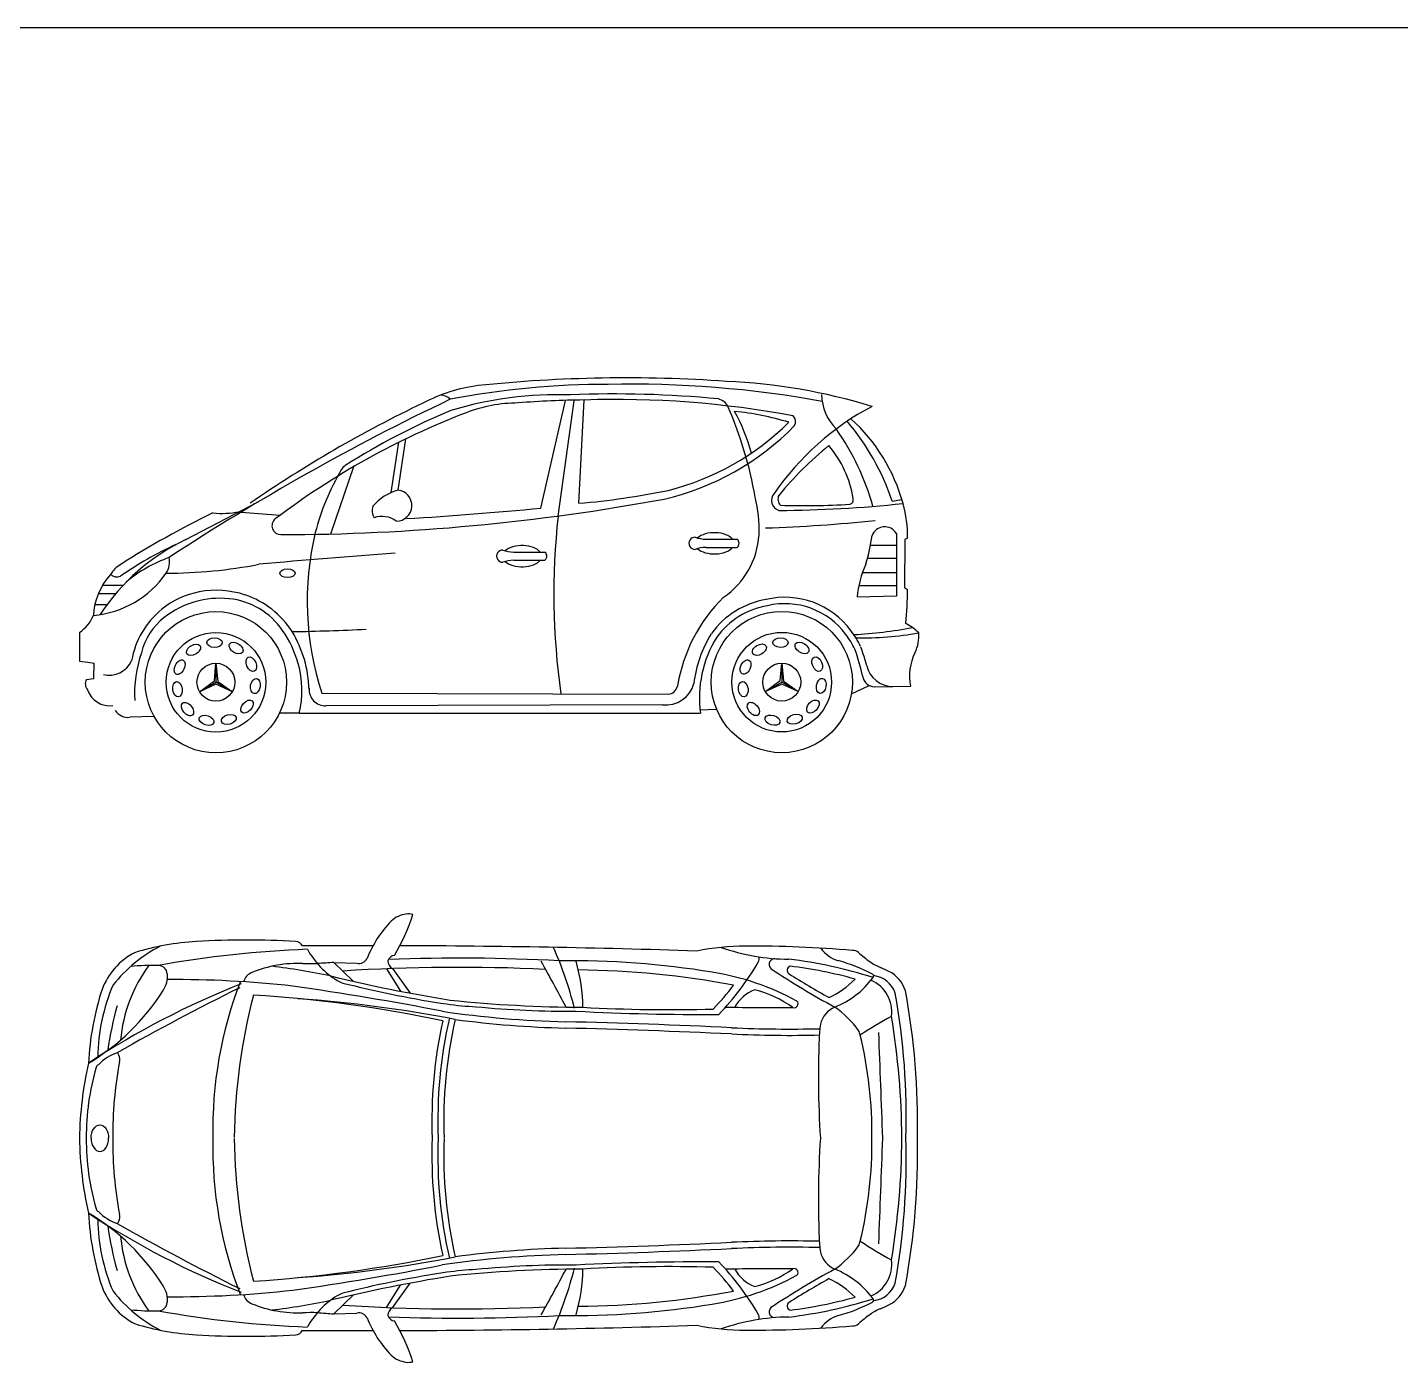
# Model space of a CAD drawing. Header units: millimetres. Extents: x 116290 to 180258, y 22146 to 121276.
# Drawn here: x 126746 to 132585, y 46023 to 51699 of the extents above; entities that cross this region are included whole.
import ezdxf

# ---------------------------------------------------------------- set-up
doc = ezdxf.new("R2010")
doc.units = ezdxf.units.MM
doc.layers.add('www.cad-blocks.net', color=7, linetype='Continuous')

# ---------------------------------------------------------------- blocks, each defined once
blk = doc.blocks.new('A$C236F2EBC')
for p, q in [((1164.1, 1619.4), (1082.1, 1699.5)), ((1082.1, 1699.5), (1179.6, 1696.2)), ((1305.1, 1672.3), (1365.4, 1577)), ((1330.7, 1673.3), (1405.8, 1569.3)), ((1305.1, 232.6), (1365.4, 327.8)), ((1330.7, 231.6), (1405.8, 335.6)), ((1164.1, 285.5), (1082.1, 205.4)), ((1082.1, 205.4), (1179.6, 208.6))]:
    blk.add_line(p, q)
for centre, radius, start, end in [((1662.9, 1545.4), 471.7, 135.6688, 158.76171), ((1391.5, 1810.5), 92.3, 113.04916, 135.6688), ((625.4, 2154.1), 830.9, 329.27585, 342.42863), ((1409.7, 1767.8), 138.7, 98.81745, 113.04916), ((1399.3, 1835.1), 70.6, 74.99935, 98.81745), ((637.2, 1208.2), 633, 117.72292, 141.35108), ((562.7, 674.8), 1115.7, 93.32395, 107.136), ((1140.4, -2772), 4530.5, 92.15562, 100.23336), ((708.7, -1839.2), 3633.9, 86.67605, 93.32395), ((917.5, 1754.5), 34.2, 25.98612, 86.67605), ((1244.3, -40738.4), 42508.9, 89.99441, 90.39909), ((1273.2, 1918.1), 344.2, 208.22555, 239.02286), ((1244.3, -40738.4), 42508.9, 88.13841, 89.84085), ((563, 1118.2), 1589.5, 14.08855, 23.95249), ((2836.9, 675), 1093.7, 90.18808, 101.16121), ((3027.7, 2622.2), 909.4, 250.80524, 269.26846), ((2854.5, -3396.2), 5165, 85.18985, 90.23578), ((3264.1, 1836.3), 134.7, 214.45617, 253.91182), ((373.2, 1478.6), 297, 117.95779, 159.0125), ((929.9, 1174.5), 520.7, 87.80726, 112.15918), ((990, 3025.4), 1331.2, 268.27066, 270.93308), ((1617.4, -6202.9), 7920.5, 93.87506, 94.38599), ((1188.3, 1734.9), 39.6, 257.34567, 331.94378), ((1343, 1696.9), 32.9, 95.72726, 163.83883), ((1353.4, 1708.8), 42.1, 183.74505, 237.43815), ((1617.4, -6202.9), 7920.5, 86.94363, 92.19815), ((-6407.1, -2970.2), 9587.1, 27.85774, 29.18186), ((2087.7, -2056.3), 3762.9, 80.78939, 90.73129), ((1412.4, 1501.1), 728.1, 0.43459, 16.20879), ((1854.1, 2307.6), 1197.9, 316.20952, 329.52978), ((2859.3, 1716.2), 31.6, 329.52978, 13.06056), ((2957.4, 1690.7), 24.9, 92.19665, 244.43617), ((2794, -181.9), 1907.8, 72.28002, 83.31483), ((2990.6, 887.9), 852.5, 63.39721, 73.91182), ((3290.1, 1715.9), 34.7, 48.03446, 94.05182), ((3722.7, 2197), 612.3, 228.03446, 233.74784), ((3488.7, 1877.8), 216.4, 233.74784, 247.66976), ((802.9, 1311.8), 631.3, 143.59896, 174.79894), ((314.6, 691.8), 994.9, 88.79282, 95.60887), ((334.7, 1647.8), 38.6, 46.47918, 88.79282), ((270.9, 1639.6), 103.3, 324.97717, 6.68766), ((333.9, 1647), 39.8, 6.68766, 46.47918), ((754.3, 1601.5), 59, 110.68817, 164.58256), ((489, -1103), 2805.2, 78.09115, 83.27324), ((2677.4, 8309.8), 6859.5, 256.42963, 260.76786), ((1617.4, -6202.9), 7881.4, 87.34697, 93.62066), ((2087.7, -2056.3), 3723.8, 79.26402, 89.48424), ((2506.3, 524.7), 1148.2, 61.67415, 80.78939), ((5173.1, 5084.5), 4077.7, 236.81452, 241.25426), ((3029, 1666), 19.1, 112.65481, 231.94732), ((5173.1, 5084.5), 4054.1, 237.87626, 240.67587), ((2794, -181.9), 1879.4, 74.43616, 83.04228), ((3070.3, 1860.3), 378.5, 291.98774, 323.53575), ((3368.2, 1641.8), 9.19, 315.00092, 63.39721), ((3364.7, 1534), 110, 18.68481, 83.44356), ((3205.1, 1187.4), 530, 63.47549, 67.66976), ((3379.8, 1537.5), 138.7, 17.35354, 63.47549), ((1980.9, -1683.4), 3536.4, 111.45424, 123.32603), ((1237.6, 1211.9), 1201, 161.90065, 177.15668), ((-434.4, 2074.4), 931.6, 300.46816, 327.96871), ((873.5, 1289.2), 795.5, 156.72428, 179.40907), ((5086.3, -7337.3), 9956.6, 116.25739, 119.64978), ((410.4, -2797.7), 4424.2, 83.55275, 90.48069), ((2297.6, 992.1), 1730.6, 158.79394, 181.3126), ((-843.4, -10760.2), 12482.2, 78.97865, 81.93799), ((1164, 1736.1), 131.9, 239.02286, 261.40858), ((2188.3, 5780.7), 4303.6, 255.96018, 261.6406), ((1854.1, 2307.6), 1165.1, 316.20952, 322.74698), ((2928, 1432.7), 160.6, 110.59488, 151.61661), ((2751, 1112.3), 485.9, 54.44735, 75.63369), ((3004.6, 1924.6), 417, 296.02963, 314.77857), ((3309.4, 1490), 144.9, 352.17704, 67.20023), ((466.2, 1014.7), 3097.8, 358.85236, 10.49304), ((3139.1, 928.5), 2480.9, 165.24438, 179.40036), ((395, -3990.4), 5561.5, 78.06897, 86.44319), ((530.1, -4049.2), 5608.8, 79.02437, 85.91996), ((1734.4, 2691.2), 1180.9, 261.6406, 267.65626), ((2162.6, 7176.6), 5667.7, 264.06865, 269.7764), ((3038.7, 1523.8), 16.9, 252.13261, 43.27471), ((560, 1046.2), 2955.6, 358.18273, 10.19444), ((1504.2, 1137.1), 1396.6, 164.28789, 172.22753), ((3457.6, 1027.8), 1933.8, 167.00239, 182.23378), ((2173.5, 5802.6), 4356.8, 261.67755, 268.59443), ((2080.9, 5523.7), 4031.8, 264.37924, 270.44329), ((2649.2, 12078.2), 10599.8, 267.09597, 270.37656), ((2508.3, 8125.1), 6626.4, 266.81821, 271.6158), ((2978.7, 13621.3), 12113.8, 268.90704, 270.25924), ((3255.4, 1410.4), 108, 113.68659, 165.95259), ((2964.2, 1155.7), 431.8, 36.11695, 54.97835), ((4102.8, 245.8), 1386.2, 117.9533, 124.36241), ((150.8, 926.7), 3346.6, 0.44086, 9.3474), ((3457.6, 1027.8), 1959.1, 167.52473, 182.23378), ((3457.6, 1027.8), 1908.5, 167.00239, 182.23378), ((2173.5, 5802.6), 4383.6, 262.45475, 268.59443), ((1278, -30693.5), 32123.5, 87.33416, 88.59443), ((1278, -30693.5), 32150.3, 87.33416, 88.59443), ((3022.5, 6772.7), 5356.5, 267.33416, 271.34557), ((7139.6, 1211.3), 3997.3, 177.2031, 183.71374), ((5623, 1124.2), 2492, 172.79709, 173.49698), ((3228.4, 1368), 94.6, 13.47474, 26.51977), ((3022.5, 6772.7), 5383.2, 267.33416, 271.34557), ((1565.8, 969.6), 1804.3, 359.45367, 13.47474), ((-977768, -35079.5), 981845.2, 2.1031205, 2.1293248), ((229.3, 1118), 209.2, 109.13289, 135.4954), ((134.3, 1291.6), 35.8, 21.48715, 42.16042), ((119.6, 1285.8), 51.6, 349.23296, 21.48715), ((1550.4, 929.4), 1550.6, 167.25566, 179.1488), ((1126.3, 952.6), 1097.9, 164.11639, 180.00752), ((88, 1248), 18.4, 115.36575, 164.11639), ((1769.4, 972.1), 1627.9, 169.23296, 180.69262), ((1550.4, 975.5), 1550.6, 180.8512, 192.74434), ((1126.3, 952.3), 1097.9, 179.99248, 195.88361), ((1769.4, 932.8), 1627.9, 179.30738, 190.76704), ((2297.6, 912.8), 1730.6, 178.6874, 201.20606), ((3139.1, 976.3), 2480.9, 180.59964, 194.75562), ((3457.6, 877.1), 1959.1, 177.76622, 192.47527), ((3457.6, 877.1), 1933.8, 177.76622, 192.99761), ((3457.6, 877.1), 1908.5, 177.76622, 192.99761), ((7139.6, 693.5), 3997.3, 176.28626, 182.7969), ((1565.8, 935.2), 1804.3, 346.52526, 0.54633), ((-977768, 36984.3), 981845.2, 357.8706752, 357.8968795), ((150.8, 978.2), 3346.6, 350.6526, 359.55914), ((560, 858.7), 2955.6, 349.80556, 1.81727), ((466.2, 890.2), 3097.8, 349.50696, 1.14764), ((88, 656.8), 18.4, 195.88361, 244.63425), ((1980.9, 3588.3), 3536.4, 236.67397, 248.54576), ((-434.4, -169.6), 931.6, 32.03129, 59.53184), ((1237.6, 693), 1201, 182.84332, 198.09935), ((873.5, 615.6), 795.5, 180.59093, 203.27572), ((229.3, 786.9), 209.2, 224.5046, 250.86711), ((134.3, 613.2), 35.8, 317.83958, 338.51285), ((5086.3, 9242.2), 9956.6, 240.35022, 243.74261), ((119.6, 619), 51.6, 338.51285, 10.76704), ((1504.2, 767.7), 1396.6, 187.77247, 195.71211), ((802.9, 593), 631.3, 185.20106, 216.40104), ((2173.5, -3897.8), 4383.6, 91.40557, 97.54525), ((1278, 32598.3), 32123.5, 271.40557, 272.66584), ((1278, 32598.3), 32150.3, 271.40557, 272.66584), ((3022.5, -4867.9), 5383.2, 88.65443, 92.66584), ((3022.5, -4867.9), 5356.5, 88.65443, 92.66584), ((5623, 780.7), 2492, 186.50302, 187.20291), ((3255.4, 494.5), 108, 194.04741, 246.31341), ((2964.2, 749.1), 431.8, 305.02165, 323.88305), ((3228.4, 536.8), 94.6, 333.48023, 346.52526), ((4102.8, 1659.1), 1386.2, 235.63759, 242.0467), ((395, 5895.2), 5561.5, 273.55681, 281.93103), ((-843.4, 12665.1), 12482.2, 278.06201, 281.02135), ((530.1, 5954.1), 5608.8, 274.08004, 280.97563), ((2173.5, -3897.8), 4356.8, 91.40557, 98.32245), ((2080.9, -3618.8), 4031.8, 89.55671, 95.62076), ((2649.2, -10173.3), 10599.8, 89.62344, 92.90403), ((1854.1, -402.8), 1197.9, 30.47022, 43.79048), ((3309.4, 414.9), 144.9, 292.79977, 7.82296), ((2677.4, -6405), 6859.5, 99.23214, 103.57037), ((2188.3, -3875.8), 4303.6, 98.3594, 104.03982), ((1734.4, -786.3), 1180.9, 92.34374, 98.3594), ((2162.6, -5271.7), 5667.7, 90.2236, 95.93135), ((-6407.1, 4875.1), 9587.1, 330.81814, 332.14226), ((563, 786.7), 1589.5, 336.04751, 345.91145), ((1412.4, 403.8), 728.1, 343.79121, 359.56541), ((2508.3, -6220.3), 6626.4, 88.3842, 93.18179), ((2506.3, 1380.1), 1148.2, 279.21061, 298.32585), ((1854.1, -402.8), 1165.1, 37.25302, 43.79048), ((2978.7, -11716.5), 12113.8, 89.74076, 91.09296), ((2928, 472.1), 160.6, 208.38339, 249.40512), ((2751, 792.5), 485.9, 284.36631, 305.55265), ((5173.1, -3179.6), 4077.7, 118.74574, 123.18548), ((5173.1, -3179.6), 4054.1, 119.32413, 122.12374), ((3038.7, 381), 16.9, 316.72529, 107.86739), ((3004.6, -19.7), 417, 45.22143, 63.97037), ((3070.3, 44.6), 378.5, 36.46425, 68.01226), ((373.2, 426.2), 297, 200.9875, 242.04221), ((637.2, 696.6), 633, 218.64892, 242.27708), ((270.9, 265.3), 103.3, 353.31234, 35.02283), ((410.4, 4702.5), 4424.2, 269.51931, 276.44725), ((1164, 168.7), 131.9, 98.59142, 120.97714), ((2087.7, 3961.1), 3723.8, 270.51576, 280.73598), ((3364.7, 370.8), 110, 276.55644, 341.31519), ((3379.8, 367.4), 138.7, 296.52451, 342.64646), ((333.9, 257.9), 39.8, 313.52082, 353.31234), ((754.3, 303.3), 59, 195.41744, 249.31183), ((929.9, 730.4), 520.7, 247.84082, 272.19274), ((489, 3007.9), 2805.2, 276.72676, 281.90885), ((1273.2, -13.2), 344.2, 120.97714, 151.77445), ((1617.4, 8107.8), 7881.4, 266.37934, 272.65303), ((2087.7, 3961.1), 3762.9, 269.26871, 279.21061), ((2957.4, 214.1), 24.9, 115.56383, 267.80335), ((3029, 238.8), 19.1, 128.05268, 247.34519), ((2794, 2086.8), 1907.8, 276.68517, 287.71998), ((2794, 2086.8), 1879.4, 276.95772, 285.56384), ((2990.6, 1017), 852.5, 286.08818, 296.60279), ((3368.2, 263), 9.19, 296.60279, 44.99908), ((3205.1, 717.5), 530, 292.33024, 296.52451), ((314.6, 1213.1), 994.9, 264.39113, 271.20718), ((334.7, 257), 38.6, 271.20718, 313.52082), ((1140.4, 4676.8), 4530.5, 259.76664, 267.84438), ((990, -1120.6), 1331.2, 89.06692, 91.72934), ((1617.4, 8107.8), 7920.5, 265.61401, 266.12494), ((1188.3, 170), 39.6, 28.05622, 102.65433), ((1662.9, 359.5), 471.7, 201.23829, 224.3312), ((1353.4, 196.1), 42.1, 122.56185, 176.25495), ((1343, 208), 32.9, 196.16117, 264.27274), ((1617.4, 8107.8), 7920.5, 267.80185, 273.05637), ((625.4, -249.3), 830.9, 17.57137, 30.72415), ((3027.7, -717.4), 909.4, 90.73154, 109.19476), ((2859.3, 188.7), 31.6, 346.93944, 30.47022), ((3264.1, 68.5), 134.7, 106.08818, 145.54383), ((3722.7, -292.1), 612.3, 126.25216, 131.96554), ((3488.7, 27.1), 216.4, 112.33024, 126.25216), ((562.7, 1230.1), 1115.7, 252.864, 266.67605), ((917.5, 150.4), 34.2, 273.32395, 334.01388), ((1244.3, 42643.2), 42508.9, 269.60091, 270.00559), ((1244.3, 42643.2), 42508.9, 270.15915, 271.86159), ((2836.9, 1229.8), 1093.7, 258.83879, 269.81192), ((2854.5, 5301), 5165, 269.76422, 274.81015), ((3290.1, 188.9), 34.7, 265.94818, 311.96554), ((708.7, 3744), 3633.9, 266.67605, 273.32395), ((1391.5, 94.4), 92.3, 224.3312, 246.95084), ((1409.7, 137), 138.7, 246.95084, 261.18255), ((1399.3, 69.8), 70.6, 261.18255, 285.00065)]:
    blk.add_arc(centre, radius, start, end)
at = {"extrusion": (0, 0, -1)}
blk.add_ellipse((86.5, 952.4), major_axis=(0.4, 56.9), ratio=0.652487, start_param=4.708193, end_param=7.849785, dxfattribs=at)
blk.add_ellipse((86.5, 952.4), major_axis=(0.4, -56.9), ratio=0.652487, start_param=4.708193, end_param=7.849785)
blk = doc.blocks.new('A$C4579273D')
for p, q in [((1962.3, 1040.5), (2067.3, 1498.6)), ((2035.2, 1006.2), (2103.2, 1496.8)), ((2123.6, 1061), (2145.6, 1500.1)), ((1325.6, 1106.7), (1357.8, 1320.3)), ((1354.6, 1117.3), (1387.4, 1334.8)), ((1164.8, 1216.3), (1067, 930.4)), ((452.4, 907.4), (762.7, 1068.6)), ((3456.1, 1070.7), (3497.4, 1076.6)), ((687.2, 1023.3), (853.9, 1010.6)), ((2664.4, 908.1), (2796.9, 908.1)), ((3364.1, 883.5), (3473.7, 883.5)), ((3473.7, 932.8), (3473.7, 666.6)), ((3509.1, 907.6), (3507.7, 703.2)), ((3521.2, 912.8), (3509.1, 907.6)), ((1846.7, 853.8), (1979.1, 853.8)), ((1846.7, 819.2), (1979.1, 819.2)), ((2664.4, 873.5), (2796.9, 873.5)), ((3351, 827.3), (3473.7, 827.3)), ((3330.2, 767.1), (3473.7, 767.1)), ((98.1, 712.6), (185.9, 712.6)), ((3314, 711.5), (3473.7, 711.5)), ((3507.7, 703.2), (3521.2, 694.3)), ((80.4, 677.4), (154.5, 677.4)), ((3473.7, 666.6), (3306.5, 661.8)), ((65.6, 631.4), (118, 631.4)), ((0.4, 511.7), (0, 389.9)), ((0, 389.9), (35.5, 385.1)), ((35.5, 385.1), (62.7, 381.4)), ((61.3, 314.2), (62.7, 381.4)), ((573.9, 306.4), (580.1, 381)), ((580.1, 381), (580.1, 300.3)), ((580.1, 381), (587.8, 303.8)), ((2980.3, 306.9), (2986.5, 381.4)), ((2986.5, 381.4), (2986.5, 300.8)), ((2986.5, 381.4), (2994.2, 304.2)), ((61.3, 314.2), (29, 311)), ((510.3, 260), (573.9, 306.4)), ((510.3, 260), (580.1, 300.3)), ((650, 260), (580.1, 300.3)), ((587.8, 303.8), (650, 260)), ((2916.6, 260.5), (2980.3, 306.9)), ((2916.6, 260.5), (2986.5, 300.8)), ((2986.5, 292.4), (2916.6, 260.5)), ((3056.3, 260.5), (2986.5, 300.8)), ((3056.3, 260.5), (2986.5, 292.4)), ((2994.2, 304.2), (3056.3, 260.5)), ((580.1, 291.9), (510.3, 260)), ((650, 260), (580.1, 291.9)), ((1029.9, 254), (2503.5, 249.4)), ((3282.6, 250.9), (3358.4, 286.6)), ((3381.5, 280.3), (3534.6, 282.9)), ((2479.3, 203.9), (1047.5, 200)), ((2638.6, 183.2), (2708.8, 186.3)), ((317.7, 154.2), (214.6, 151.5)), ((934.2, 168), (849.7, 168)), ((934.2, 168), (2640.3, 168))]:
    blk.add_line(p, q)
for centre, radius in [((580.1, 300.3), 300.3), ((2986.5, 300.8), 300.3), ((580.1, 300.1), 211.8), ((2986.5, 300.5), 211.8), ((580.1, 300.3), 80.6), ((2986.5, 300.8), 80.6)]:
    blk.add_circle(centre, radius)
for centre, radius, start, end in [((2325.8, -4503.6), 6097.7, 85.99758, 95.93853), ((2643.6, -902.9), 2484.4, 72.99569, 87.51326), ((1782.5, 880.6), 686.4, 97.33448, 118.00456), ((1532.4, 1457), 63.7, 46.27569, 88.05894), ((2243, -1955.4), 3522.1, 89.9111, 100.91028), ((2029.7, -4.8), 1527.6, 87.83316, 107.15974), ((2280.1, -2966.4), 4492.2, 84.4179, 92.45733), ((2342.3, -3004.2), 4571.8, 79.71988, 91.1765), ((3368.1, 1527.5), 212.5, 181.14395, 225.15238), ((5936.3, -7642.8), 10131.9, 115.48797, 123.24797), ((3765.2, -3341.6), 5350.2, 115.51963, 124.62171), ((1869.5, 856.7), 630.9, 90.38018, 110.97458), ((2181.2, -2433.7), 3934, 90.51902, 94.60483), ((2282.7, -2584.7), 4087.1, 79.3885, 91.92247), ((2701.8, 1443.8), 62.7, 24.78662, 75.97818), ((1184.4, 790.6), 1714.7, 9.96521, 23.34371), ((3916.2, 440.9), 1167.6, 117.87951, 145.49936), ((2821.2, -1625.7), 3289.4, 110.97458, 127.19974), ((2641.2, -1133.5), 2797.8, 112.31178, 122.69175), ((2236.3, 2188.8), 1105.4, 283.94706, 314.85819), ((2126.7, 1082.4), 755.1, 14.70797, 29.29728), ((2664.3, 260.4), 1197.6, 72.92204, 84.20589), ((3007.9, 1407.7), 37, 333.17344, 42.14621), ((2487.9, 747.3), 1020.8, 18.46679, 40.45835), ((2775.1, 861.4), 753.6, 15.27419, 47.87403), ((2232.6, 2179.3), 1129, 282.97595, 315.71758), ((2332.7, 756.7), 1081.1, 15.63424, 35.00288), ((4071, 203.7), 1413.1, 128.7255, 140.91746), ((2837.6, 1010.1), 458, 9.00148, 40.27697), ((1994, 682.5), 1023.3, 149.42406, 165.63944), ((1161.1, 1174.6), 55.9, 123.80782, 149.42406), ((1416.7, 903.2), 222.9, 106.17145, 139.35948), ((1346.8, 1051.3), 66.4, 270.48273, 83.24005), ((1851.4, 4274.8), 3225.3, 274.84095, 281.65099), ((841.4, 9927.4), 8999.8, 270.09178, 280.52997), ((2349, 951.9), 541.5, 357.37367, 14.48154), ((2987, 1072.8), 44.3, 138.37741, 252.15383), ((3005.9, 1078.3), 35.8, 152.86968, 226.06857), ((2943.7, 6359.5), 5328.9, 270.32017, 276.0154), ((3078.6, 4199.3), 3148.3, 268.22519, 273.59226), ((3271.4, 1076), 19.4, 283.36793, 17.10672), ((3021.8, 923), 499.5, 358.83168, 15.91891), ((2325.5, -2586.7), 4012.6, 115.99437, 122.40188), ((605.2, 1408.7), 390.6, 264.36523, 280.91915), ((856.1, 965.2), 37.6, 129.07601, 269.55479), ((1302.3, 1029.7), 57.9, 161.16022, 211.52924), ((1286.6, 904.1), 101.1, 53.0754, 109.44471), ((452.6, 16649.9), 15682.2, 273.43023, 275.52439), ((5089.7, 675.5), 3072.4, 173.82025, 187.9443), ((2232, 643.7), 1263.7, 166.61133, 197.96405), ((2673.1, 8029.4), 7077.6, 271.97968, 275.75726), ((3424.2, 903), 57.8, 31.12739, 158.8917), ((842.8, 93.7), 902.5, 115.6333, 146.81037), ((1026.8, -464.5), 1484.3, 114.58749, 125.03488), ((2617.2, 890.8), 25.8, 87.59198, 272.40802), ((2670.4, 1069.9), 161.9, 251.2124, 267.88178), ((2543.9, 948.4), 346.6, 304.30401, 356.47383), ((2782.9, 890.8), 22.2, 308.8479, 51.1521), ((2719.5, 1004), 655.7, 342.09221, 352.96833), ((589.6, 254.1), 612.9, 109.86127, 129.43905), ((299.2, 811.9), 84.2, 325.21068, 12.76674), ((4779.2, -44893.2), 45871.1, 94.29735, 95.02264), ((1799.4, 836.5), 25.8, 87.59198, 272.40802), ((1852.6, 1015.6), 161.9, 251.2124, 267.88178), ((1852.6, 657.4), 161.9, 92.11822, 108.7876), ((1965.1, 836.5), 22.2, 308.8479, 51.1521), ((2670.4, 711.7), 161.9, 92.11822, 108.7876), ((21.7, 1004.7), 422.2, 275.05272, 325.21068), ((244, 687.5), 132.8, 121.17187, 147.86384), ((367.8, 2842.8), 2079, 270.01525, 280.96174), ((3785.2, 611), 481.4, 156.56761, 173.93779), ((344.1, 567.2), 285.7, 138.05574, 176.59852), ((159.4, 791.2), 43.1, 229.80512, 290.77522), ((577, 329.6), 361.1, 100.79582, 128.98214), ((597.3, 272.5), 384.7, 84.26762, 128.01816), ((581.8, 304.4), 386.8, 71.43396, 100.79582), ((604.3, 342), 314.9, 34.54584, 84.26762), ((583.7, 310.2), 380.7, 32.62988, 71.43396), ((3217.4, 174.1), 683.3, 134.4142, 170.785), ((2982.4, 292.3), 365.2, 99.73054, 143.79978), ((2999.4, 311), 350.2, 36.64375, 103.2707), ((2240.9, 686.2), 1280.3, 353.91275, 0.36063), ((-94.5, 648.1), 166.1, 304.8195, 337.36726), ((575.7, 331.3), 359, 128.98214, 170.3432), ((2982.4, 292.3), 338, 99.73054, 143.79978), ((2999.4, 311), 323.1, 36.64375, 103.2707), ((528.2, 360.9), 272.5, 128.01816, 166.25402), ((758.3, 9832.1), 9317.8, 270.8984, 272.83738), ((3193.9, 2413), 1912.7, 272.95736, 280.5132), ((3406, 344.5), 232.5, 45.51768, 62.32512), ((464.2, 245.5), 485, 16.1119, 34.54584), ((468.6, 254.5), 507.9, 1.65658, 30.9184), ((3130.7, 232.6), 521.7, 148.36514, 173.15569), ((3130.7, 232.6), 494.6, 148.36514, 187.50412), ((2922.1, 253.5), 419.4, 26.49423, 36.64375), ((2922.1, 253.5), 446.6, 26.49423, 36.64375), ((3328.6, 1819.7), 1331.1, 268.84184, 280.40081), ((3412.5, 496.2), 157, 333.36317, 5.19545), ((753.6, 253.4), 519.5, 160.63159, 183.3968), ((2394.8, 120.5), 957.8, 12.26642, 19.52783), ((2394.8, 120.5), 984.9, 14.6514, 19.52783), ((3747.4, 328.3), 217.6, 153.36317, 192.03801), ((126.3, 435), 104.9, 256.25603, 335.51055), ((536.9, 266.5), 409.3, 346.06588, 16.1119), ((3460.8, 398.2), 116.7, 194.18885, 268.61958), ((61, 293.5), 36.5, 151.23979, 223.72975), ((2492.5, 327.9), 124.6, 263.89561, 344.58165), ((3383.9, 334.5), 54.2, 191.13751, 267.40597), ((126.9, 296.9), 96.6, 197.27276, 279.10939), ((1045.6, 269.1), 69.2, 175.62114, 271.6317), ((2500.5, 292.8), 43.5, 273.87326, 347.61305), ((205.9, 215.5), 64.6, 212.66258, 277.70671)]:
    blk.add_arc(centre, radius, start, end)
for centre, start_param, end_param in [((2700.1, 890.8), 3.533853, 5.756806), ((1882.3, 836.5), 3.533853, 5.756806), ((1882.3, 836.5), 0.526379, 2.749332), ((2700.1, 890.8), 0.526379, 2.749332)]:
    blk.add_ellipse(centre, major_axis=(-82.9, 0), ratio=0.545882, start_param=start_param, end_param=end_param)
for centre, major_axis, ratio in [((884.7, 763.3), (-32.3, 0), 0.570132), ((574.3, 468.4), (32.8, -0.8), 0.622202), ((665.9, 445.6), (27.1, -18.4), 0.622202), ((2980.6, 468.8), (32.8, -0.8), 0.622202), ((3072.2, 446), (27.1, -18.4), 0.622202), ((484.9, 438.1), (28, 17), 0.622202), ((730.6, 376.8), (12.8, -30.1), 0.622202), ((2891.2, 438.5), (28, 17), 0.622202), ((3137, 377.3), (12.8, -30.1), 0.622202), ((426, 364.2), (14.4, 29.4), 0.622202), ((2832.4, 364.7), (14.4, 29.4), 0.622202), ((416.5, 270.3), (-3.8, 32.5), 0.622202), ((747.9, 284), (-5.5, -32.3), 0.622202), ((2822.8, 270.7), (-3.8, 32.5), 0.622202), ((3154.2, 284.4), (-5.5, -32.3), 0.622202), ((459.2, 186.1), (-20.8, 25.3), 0.622202), ((712.3, 196.6), (-22.1, -24.2), 0.622202), ((2865.6, 186.5), (-20.8, 25.3), 0.622202), ((3118.6, 197), (-22.1, -24.2), 0.622202), ((540.7, 138.4), (-31.2, 10), 0.622202), ((635, 142.3), (-31.7, -8.4), 0.622202), ((2947, 138.8), (-31.2, 10), 0.622202), ((3041.4, 142.7), (-31.7, -8.4), 0.622202)]:
    blk.add_ellipse(centre, major_axis=major_axis, ratio=ratio)
blk = doc.blocks.new('FORMAT')
at = {"color": 155, "true_color": 0x546d8e}
blk.add_line((120018.9, 51698.6), (180258.2, 51698.6), dxfattribs=at)

msp = doc.modelspace()

# ---------------------------------------------------------------- block references
for name, p in [('A$C4579273D', (126967.4, 48614.7)), ('A$C236F2EBC', (126967.4, 46024.2))]:
    msp.add_blockref(name, p)
at = {"layer": 'www.cad-blocks.net'}
msp.add_blockref('FORMAT', (0, 0), dxfattribs=at)

doc.saveas('drawing.dxf')
